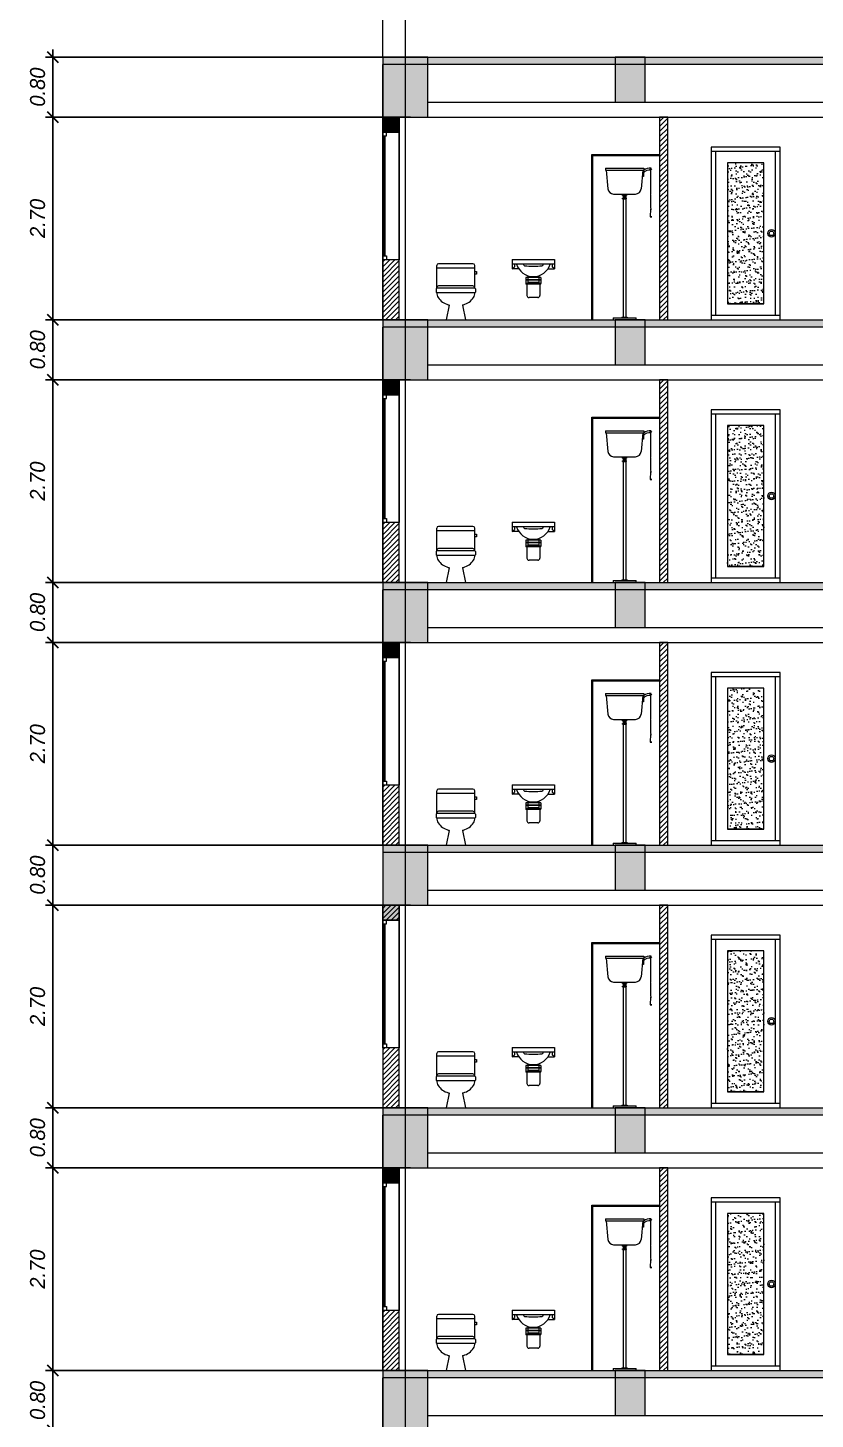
# Model space of a CAD drawing. Header units: millimetres. Extents: x 485872 to 486142, y -52344 to -52207.
# Drawn here: x 486091.01 to 486101.51, y -52314.03 to -52295.49 of the extents above; entities that cross this region are included whole.
import ezdxf

# ---------------------------------------------------------------- set-up
doc = ezdxf.new("R2010")
doc.units = ezdxf.units.MM
doc.header["$LTSCALE"] = 15
doc.header["$PDMODE"] = 2
doc.header["$PDSIZE"] = -10
doc.linetypes.add('DASHDOTX2', pattern=[50.8, 25.4, -12.7, 0, -12.7])
doc.layers.add('Akira01', color=7, linetype='Continuous')
doc.layers.add('Akira02', color=8, linetype='Continuous')
doc.styles.get("Standard").update_dxf_attribs({"font": ''})
doc.styles.get('Standard').set_extended_font_data('Flux Architect', italic=True)
doc.dimstyles.get("Standard").update_dxf_attribs({"dimtxt": 0.2, "dimasz": 0.15, "dimexe": 0.1, "dimexo": 0.3, "dimgap": 0.1, "dimtad": 1, "dimzin": 0, "dimdsep": 46, "dimtxsty": 'Standard', "dimblk": 'ARCHTICK', "dimcen": 0.09, "dimdle": 0.1, "dimclrd": 4, "dimclrt": 2, "dimadec": 0, "dimazin": 0, "dimtfac": 1, "dimtofl": 0, "dimtmove": 0, "dimatfit": 3, "dimfxl": 1, "dimtfillclr": 1, "dimtolj": 1, "dimtzin": 0, "dimarcsym": 1})

# ---------------------------------------------------------------- blocks, each defined once
blk = doc.blocks.new('Indoor')
at = {"lineweight": 5}
h = blk.add_hatch(dxfattribs=at)
h.set_pattern_fill('AR-SAND', color=153, scale=53.726984, style=0)
h.set_pattern_definition([(37.5, (631289.6, 71959.21), (-3.38444, 103.52243), [0, -81.66502, 0, -91.33587, 0, -87.30635]), (7.5, (631289.6, 71959.21), (95.08476, 151.6254), [0, -44.05613, 0, -73.60597, 0, -28.20667]), (327.5, (631223.515, 71959.21), (167.31345, 0.30404), [0, -26.86349, 0, -96.70857, 0, -126.25841]), (317.5, (631223.52, 71959.21), (161.51012, 47.15486), [0, -13.43175, 0, -63.39784, 0, -72.53143])])
h.paths.add_polyline_path([(662275, 13944), (662758, 13944), (662758, 15824), (662275, 15824)])
at = {"color": 7, "lineweight": 5}
for p, q in [((662976, 16034), (662056, 16034)), ((662056, 16034), (662056, 13734)), ((662976, 15974), (662056, 15974)), ((662116, 15974), (662116, 13794)), ((662916, 13794), (662916, 15974)), ((662976, 13734), (662976, 16034)), ((662275, 15824), (662275, 13944)), ((662758, 15824), (662275, 15824)), ((662758, 13944), (662758, 15824)), ((662275, 13944), (662758, 13944)), ((662056, 13794), (662976, 13794)), ((662056, 13734), (662976, 13734))]:
    blk.add_line(p, q, dxfattribs=at)
at = {"linetype": 'Continuous', "lineweight": 5}
blk.add_lwpolyline([(662758, 13944), (662275, 13944)], dxfattribs=at)
at = {"color": 7, "lineweight": 5}
for radius in [50, 30]:
    blk.add_circle((662861, 14886), radius, dxfattribs=at)
blk = doc.blocks.new('asdaw')
at = {"layer": 'Akira01', "lineweight": 9}
for p, q in [((712292, -38320), (712802, -38320)), ((712292, -38320), (712292, -38345)), ((712292, -38345), (712802, -38345)), ((712302, -38345), (712326, -38597)), ((712792, -38345), (712769, -38597)), ((712798, -38345), (712798, -38429)), ((712802, -38320), (712802, -38345)), ((712798, -38429), (712784, -38429)), ((712400, -38665), (712694, -38665)), ((712510, -38665), (712510, -38675)), ((712510, -38675), (712584, -38675)), ((712520, -38675), (712520, -38685)), ((712520, -38685), (712574, -38685)), ((712520, -38719), (712574, -38719)), ((712520, -38729), (712520, -38719)), ((712520, -38729), (712574, -38729)), ((712524, -38729), (712524, -38719)), ((712529, -38729), (712529, -38719)), ((712530, -38685), (712530, -38719)), ((712530, -38690), (712564, -38690)), ((712530, -38695), (712564, -38695)), ((712530, -38700), (712564, -38700)), ((712530, -38705), (712564, -38705)), ((712530, -38710), (712564, -38710)), ((712530, -38715), (712564, -38715)), ((712530, -38729), (712530, -40305)), ((712534, -38729), (712534, -38719)), ((712539, -38729), (712539, -38719)), ((712544, -38729), (712544, -38719)), ((712549, -38729), (712549, -38719)), ((712554, -38729), (712554, -38719)), ((712559, -38729), (712559, -38719)), ((712564, -38685), (712564, -38719)), ((712564, -38729), (712564, -38719)), ((712564, -38729), (712564, -40305)), ((712569, -38729), (712569, -38719)), ((712574, -38675), (712574, -38685)), ((712574, -38729), (712574, -38719)), ((712584, -38665), (712584, -38675)), ((712893, -38868), (712889, -38962)), ((712893, -38868), (712905, -38868)), ((712889, -38962), (712909, -38962)), ((712889, -38968), (712909, -38968)), ((712395, -40315), (712700, -40315)), ((712395, -40339), (712700, -40339)), ((712510, -40305), (712584, -40305)), ((712510, -40305), (712510, -40315)), ((712584, -40305), (712584, -40315))]:
    blk.add_line(p, q, dxfattribs=at)
blk.add_circle((712898, -38332), 8.69, dxfattribs=at)
for centre, radius, start, end in [((712885, -38465), 121, 83.3351, 136.2581), ((712885, -38465), 146, 83.3351, 124.631), ((712935, -38360), 43.9, 162.2161, 172.432), ((712971, -38364), 79.9, 172.432, 180), ((712971, -38364), 79.9, 180, 187.568), ((712935, -38369), 43.9, 187.568, 197.7839), ((712913, -38352), 20.5, 142.2469, 162.2161), ((712935, -38408), 43.9, 162.2161, 172.432), ((712971, -38413), 79.9, 172.432, 180), ((712971, -38413), 79.9, 180, 187.568), ((712935, -38418), 43.9, 187.568, 197.7839), ((712935, -38457), 43.9, 162.2161, 172.432), ((712971, -38462), 79.9, 172.432, 180), ((712971, -38462), 79.9, 180, 187.568), ((712935, -38466), 43.9, 187.568, 197.7839), ((712935, -38506), 43.9, 162.2161, 172.432), ((712971, -38511), 79.9, 172.432, 180), ((712971, -38511), 79.9, 180, 187.568), ((712935, -38515), 43.9, 187.568, 197.7839), ((712935, -38551), 43.9, 162.2161, 172.432), ((712971, -38556), 79.9, 172.432, 180), ((712971, -38556), 79.9, 180, 187.568), ((712913, -38376), 20.5, 197.7839, 217.7531), ((712913, -38401), 20.5, 142.2469, 162.2161), ((712913, -38425), 20.5, 197.7839, 217.7531), ((712913, -38450), 20.5, 142.2469, 162.2161), ((712913, -38474), 20.5, 197.7839, 217.7531), ((712913, -38499), 20.5, 142.2469, 162.2161), ((712913, -38523), 20.5, 197.7839, 217.7531), ((712913, -38544), 20.5, 142.2469, 162.2161), ((712400, -38590), 75, 185.3558, 270), ((712694, -38590), 75, 270, 354.6442), ((712935, -38560), 43.9, 187.568, 197.7839), ((712935, -38597), 43.9, 162.2161, 172.432), ((712971, -38602), 79.9, 172.432, 180), ((712971, -38602), 79.9, 180, 187.568), ((712935, -38606), 43.9, 187.568, 197.7839), ((712935, -38642), 43.9, 162.2161, 172.432), ((712971, -38647), 79.9, 172.432, 180), ((712971, -38647), 79.9, 180, 187.568), ((712935, -38651), 43.9, 187.568, 197.7839), ((712935, -38690), 43.9, 162.2161, 172.432), ((712971, -38695), 79.9, 172.432, 180), ((712971, -38695), 79.9, 180, 187.568), ((712935, -38699), 43.9, 187.568, 197.7839), ((712935, -38736), 43.9, 162.2161, 172.432), ((712971, -38741), 79.9, 172.432, 180), ((712971, -38741), 79.9, 180, 187.568), ((712913, -38568), 20.5, 197.7839, 217.7531), ((712913, -38590), 20.5, 142.2469, 162.2161), ((712913, -38614), 20.5, 197.7839, 217.7531), ((712913, -38635), 20.5, 142.2469, 162.2161), ((712913, -38659), 20.5, 197.7839, 217.7531), ((712913, -38683), 20.5, 142.2469, 162.2161), ((712913, -38707), 20.5, 197.7839, 217.7531), ((712913, -38729), 20.5, 142.2469, 162.2161), ((712935, -38745), 43.9, 187.568, 197.7839), ((712935, -38781), 43.9, 162.2161, 172.432), ((712971, -38786), 79.9, 172.432, 180), ((712971, -38786), 79.9, 180, 187.568), ((712935, -38790), 43.9, 187.568, 197.7839), ((712935, -38828), 43.9, 162.2161, 172.432), ((712971, -38833), 79.9, 172.432, 180), ((712971, -38833), 79.9, 180, 187.568), ((712935, -38837), 43.9, 187.568, 197.7839), ((712913, -38753), 20.5, 197.7839, 217.7531), ((712913, -38774), 20.5, 142.2469, 162.2161), ((712913, -38798), 20.5, 197.7839, 217.7531), ((712913, -38821), 20.5, 142.2469, 162.2161), ((712913, -38845), 20.5, 197.7839, 217.7531), ((712899, -38888), 20.6, 73.1068, 106.8932), ((712899, -38965), 10.2, 161.1788, 198.8212), ((712740, -40324), 345, 178.428, 182.5029), ((712355, -40324), 345, 357.4971, 1.572)]:
    blk.add_arc(centre, radius, start, end, dxfattribs=at)
blk = doc.blocks.new('qweqer')
at = {"layer": 'Akira01', "lineweight": 9}
for p, q in [((749784, 228149), (749784, 228399)), ((750184, 228419), (749804, 228419)), ((750204, 228149), (750204, 228399)), ((749784, 228149), (749784, 228154)), ((750184, 228174), (749804, 228174)), ((750204, 228149), (750204, 228154)), ((749920, 227962), (749886, 227801)), ((750069, 227962), (750103, 227801)), ((749886, 227801), (750103, 227801))]:
    blk.add_line(p, q, dxfattribs=at)
for points in [[(749784, 228149, 0.218761), (749782, 228147, 0.09219), (749778, 228141, 0.048885), (749776, 228134, 0.036571), (749776, 228124, 0.036571), (749776, 228113, 0.048885), (749778, 228106, 0.09219), (749782, 228100, 0.218761), (749784, 228099, 0.218761)], [(749784, 228099, 0.135602), (749799, 228046, 0.106923), (749846, 227996, 0.081757), (749911, 227965, 0.00758), (749920, 227962, 0.06994)], [(750069, 227962, 0.00758), (750078, 227965, 0.081757), (750143, 227996, 0.106923), (750190, 228046, 0.135602), (750204, 228099, 0.135602)], [(750204, 228149, -0.218761), (750207, 228147, -0.09219), (750211, 228141, -0.048885), (750213, 228134, -0.036571), (750213, 228124, -0.036571), (750213, 228113, -0.048885), (750211, 228106, -0.09219), (750207, 228100, -0.218761), (750204, 228099, -0.218761)]]:
    blk.add_lwpolyline(points, format="xyb", dxfattribs=at)
for centre, start, end in [((749804, 228399), 90, 180), ((750184, 228399), 0, 90), ((749804, 228154), 90, 180), ((750184, 228154), 0, 90)]:
    blk.add_arc(centre, 20, start, end, dxfattribs=at)
at = {"layer": 'Akira02', "lineweight": 9}
for p, q in [((750204, 228369), (749784, 228369)), ((750204, 228334), (750224, 228334)), ((750224, 228304), (750204, 228304)), ((750224, 228334), (750224, 228304)), ((750204, 228149), (749784, 228149)), ((750204, 228099), (749784, 228099))]:
    blk.add_line(p, q, dxfattribs=at)
blk = doc.blocks.new('adawwqwe')
at = {"layer": 'Akira01', "lineweight": 9}
for p, q in [((746782, 237251), (747172, 237251)), ((746782, 237251), (746782, 237166)), ((746782, 237251), (746782, 237166)), ((746782, 237251), (747172, 237251)), ((747172, 237251), (747172, 237166)), ((747172, 237251), (747172, 237166)), ((746782, 237211), (747172, 237211)), ((746782, 237211), (747172, 237211)), ((746843, 237166), (746782, 237166)), ((746843, 237166), (746782, 237166)), ((746927, 237103), (746927, 237086)), ((746927, 237103), (746927, 237086)), ((747027, 237103), (747027, 237086)), ((747027, 237103), (747027, 237086)), ((747110, 237166), (747172, 237166)), ((747110, 237166), (747172, 237166)), ((747172, 237166), (747152, 237186)), ((747047, 237086), (746907, 237086)), ((746907, 237086), (746907, 237031)), ((746907, 237086), (746907, 237031)), ((746917, 237026), (746917, 236921)), ((746917, 237026), (746917, 236921)), ((746927, 237086), (746927, 237041)), ((747027, 237041), (746927, 237041)), ((747027, 237086), (747027, 237041)), ((747037, 237026), (747037, 236921)), ((747037, 237026), (747037, 236921)), ((747047, 237086), (747047, 237031)), ((747047, 237086), (747047, 237031)), ((747017, 236901), (746937, 236901)), ((747017, 236901), (746937, 236901))]:
    blk.add_line(p, q, dxfattribs=at)
for centre, radius, start, end in [((746977, 237257), 162, 196.8528, 343.1472), ((746977, 237257), 162, 196.8528, 343.1472), ((746912, 237031), 5, 180, 270), ((746912, 237031), 5, 180, 270), ((747042, 237031), 5, 270, 0), ((747042, 237031), 5, 270, 0), ((746937, 236921), 20, 180, 270), ((746937, 236921), 20, 180, 270), ((747017, 236921), 20, 270, 0), ((747017, 236921), 20, 270, 0)]:
    blk.add_arc(centre, radius, start, end, dxfattribs=at)
at = {"layer": 'Akira02', "lineweight": 9}
for p, q in [((746782, 237166), (746802, 237186)), ((746802, 237211), (746802, 237186)), ((747152, 237211), (747152, 237186)), ((747047, 237086), (746907, 237086)), ((747047, 237066), (746907, 237066)), ((747047, 237061), (746907, 237061)), ((747047, 237031), (746907, 237031)), ((747042, 237026), (746912, 237026)), ((747042, 237026), (746912, 237026))]:
    blk.add_line(p, q, dxfattribs=at)
for centre, radius, start, end in [((746897, 237205), 10, 143.1122, 264.2788), ((746977, 238003), 812, 264.2788, 275.7212), ((747057, 237205), 10, 275.7212, 36.8878)]:
    blk.add_arc(centre, radius, start, end, dxfattribs=at)
blk = doc.blocks.new('_ArchTick')
at = {"color": 0, "const_width": 0.15}
blk.add_lwpolyline([(-0.5, -0.5), (0.5, 0.5)], dxfattribs=at)
blk = doc.blocks.new('*D187')
at = {"color": 4, "linetype": 'Continuous', "lineweight": -2, "transparency": 16777216}
blk.add_line((486091.34, -52314.277), (486091.34, -52313.277), dxfattribs=at)
at = {"color": 0, "linetype": 'Continuous', "lineweight": -2, "transparency": 16777216}
for p, q in [((486096.109, -52313.377), (486091.24, -52313.377)), ((486096.109, -52314.177), (486091.24, -52314.177))]:
    blk.add_line(p, q, dxfattribs=at)
at = {"layer": 'Defpoints', "color": 0, "linetype": 'Continuous', "lineweight": 13, "transparency": 16777216}
for p in [(486091.34, -52313.377), (486096.409, -52313.377), (486096.409, -52314.177)]:
    blk.add_point(p, dxfattribs=at)
at = {"color": 4, "linetype": 'Continuous', "lineweight": -2, "transparency": 16777216, "xscale": 0.15, "yscale": 0.15, "zscale": 0.15}
for p, rotation in [((486091.34, -52313.377), 90), ((486091.34, -52314.177), 270)]:
    blk.add_blockref('_ArchTick', p, dxfattribs=dict(at, rotation=rotation))
at = {"color": 2, "linetype": 'Continuous', "lineweight": 13, "transparency": 16777216, "insert": (486091.137, -52313.777), "char_height": 0.2, "attachment_point": 5, "rotation": 90}
blk.add_mtext('\\A1;0.80', dxfattribs=at)
blk = doc.blocks.new('*D188')
at = {"color": 0, "linetype": 'Continuous', "lineweight": -2, "transparency": 16777216}
for p, q in [((486096.109, -52310.677), (486091.24, -52310.677)), ((486096.109, -52313.377), (486091.24, -52313.377))]:
    blk.add_line(p, q, dxfattribs=at)
at = {"color": 4, "linetype": 'Continuous', "lineweight": -2, "transparency": 16777216}
blk.add_line((486091.34, -52313.477), (486091.34, -52310.577), dxfattribs=at)
at = {"layer": 'Defpoints', "color": 0, "linetype": 'Continuous', "lineweight": 13, "transparency": 16777216}
for p in [(486091.34, -52310.677), (486096.409, -52310.677), (486096.409, -52313.377)]:
    blk.add_point(p, dxfattribs=at)
at = {"color": 4, "linetype": 'Continuous', "lineweight": -2, "transparency": 16777216, "xscale": 0.15, "yscale": 0.15, "zscale": 0.15}
for p, rotation in [((486091.34, -52310.677), 90), ((486091.34, -52313.377), 270)]:
    blk.add_blockref('_ArchTick', p, dxfattribs=dict(at, rotation=rotation))
at = {"color": 2, "linetype": 'Continuous', "lineweight": 13, "transparency": 16777216, "insert": (486091.137, -52312.027), "char_height": 0.2, "attachment_point": 5, "rotation": 90}
blk.add_mtext('\\A1;2.70', dxfattribs=at)
blk = doc.blocks.new('*D189')
at = {"color": 0, "linetype": 'Continuous', "lineweight": -2, "transparency": 16777216}
for p, q in [((486096.109, -52309.877), (486091.24, -52309.877)), ((486096.109, -52310.677), (486091.24, -52310.677))]:
    blk.add_line(p, q, dxfattribs=at)
at = {"color": 4, "linetype": 'Continuous', "lineweight": -2, "transparency": 16777216}
blk.add_line((486091.34, -52310.777), (486091.34, -52309.777), dxfattribs=at)
at = {"layer": 'Defpoints', "color": 0, "linetype": 'Continuous', "lineweight": 13, "transparency": 16777216}
for p in [(486091.34, -52309.877), (486096.409, -52309.877), (486096.409, -52310.677)]:
    blk.add_point(p, dxfattribs=at)
at = {"color": 4, "linetype": 'Continuous', "lineweight": -2, "transparency": 16777216, "xscale": 0.15, "yscale": 0.15, "zscale": 0.15}
for p, rotation in [((486091.34, -52309.877), 90), ((486091.34, -52310.677), 270)]:
    blk.add_blockref('_ArchTick', p, dxfattribs=dict(at, rotation=rotation))
at = {"color": 2, "linetype": 'Continuous', "lineweight": 13, "transparency": 16777216, "insert": (486091.137, -52310.277), "char_height": 0.2, "attachment_point": 5, "rotation": 90}
blk.add_mtext('\\A1;0.80', dxfattribs=at)
blk = doc.blocks.new('*D190')
at = {"color": 4, "linetype": 'Continuous', "lineweight": -2, "transparency": 16777216}
blk.add_line((486091.34, -52309.977), (486091.34, -52307.077), dxfattribs=at)
at = {"color": 0, "linetype": 'Continuous', "lineweight": -2, "transparency": 16777216}
for p, q in [((486096.109, -52307.177), (486091.24, -52307.177)), ((486096.109, -52309.877), (486091.24, -52309.877))]:
    blk.add_line(p, q, dxfattribs=at)
at = {"layer": 'Defpoints', "color": 0, "linetype": 'Continuous', "lineweight": 13, "transparency": 16777216}
for p in [(486091.34, -52307.177), (486096.409, -52307.177), (486096.409, -52309.877)]:
    blk.add_point(p, dxfattribs=at)
at = {"color": 4, "linetype": 'Continuous', "lineweight": -2, "transparency": 16777216, "xscale": 0.15, "yscale": 0.15, "zscale": 0.15}
for p, rotation in [((486091.34, -52307.177), 90), ((486091.34, -52309.877), 270)]:
    blk.add_blockref('_ArchTick', p, dxfattribs=dict(at, rotation=rotation))
at = {"color": 2, "linetype": 'Continuous', "lineweight": 13, "transparency": 16777216, "insert": (486091.137, -52308.527), "char_height": 0.2, "attachment_point": 5, "rotation": 90}
blk.add_mtext('\\A1;2.70', dxfattribs=at)
blk = doc.blocks.new('*D210')
at = {"color": 0, "linetype": 'Continuous', "lineweight": -2, "transparency": 16777216}
for p, q in [((486095.509, -52306.377), (486091.24, -52306.377)), ((486096.109, -52307.177), (486091.24, -52307.177))]:
    blk.add_line(p, q, dxfattribs=at)
at = {"color": 4, "linetype": 'Continuous', "lineweight": -2, "transparency": 16777216}
blk.add_line((486091.34, -52307.277), (486091.34, -52306.277), dxfattribs=at)
at = {"layer": 'Defpoints', "color": 0, "linetype": 'Continuous', "lineweight": 13, "transparency": 16777216}
for p in [(486091.34, -52306.377), (486095.809, -52306.377), (486096.409, -52307.177)]:
    blk.add_point(p, dxfattribs=at)
at = {"color": 4, "linetype": 'Continuous', "lineweight": -2, "transparency": 16777216, "xscale": 0.15, "yscale": 0.15, "zscale": 0.15}
for p, rotation in [((486091.34, -52306.377), 90), ((486091.34, -52307.177), 270)]:
    blk.add_blockref('_ArchTick', p, dxfattribs=dict(at, rotation=rotation))
at = {"color": 2, "linetype": 'Continuous', "lineweight": 13, "transparency": 16777216, "insert": (486091.137, -52306.777), "char_height": 0.2, "attachment_point": 5, "rotation": 90}
blk.add_mtext('\\A1;0.80', dxfattribs=at)
blk = doc.blocks.new('*D211')
at = {"color": 4, "linetype": 'Continuous', "lineweight": -2, "transparency": 16777216}
blk.add_line((486091.34, -52306.477), (486091.34, -52303.577), dxfattribs=at)
at = {"color": 0, "linetype": 'Continuous', "lineweight": -2, "transparency": 16777216}
for p, q in [((486096.109, -52303.677), (486091.24, -52303.677)), ((486096.109, -52306.377), (486091.24, -52306.377))]:
    blk.add_line(p, q, dxfattribs=at)
at = {"layer": 'Defpoints', "color": 0, "linetype": 'Continuous', "lineweight": 13, "transparency": 16777216}
for p in [(486091.34, -52303.677), (486096.409, -52303.677), (486096.409, -52306.377)]:
    blk.add_point(p, dxfattribs=at)
at = {"color": 4, "linetype": 'Continuous', "lineweight": -2, "transparency": 16777216, "xscale": 0.15, "yscale": 0.15, "zscale": 0.15}
for p, rotation in [((486091.34, -52303.677), 90), ((486091.34, -52306.377), 270)]:
    blk.add_blockref('_ArchTick', p, dxfattribs=dict(at, rotation=rotation))
at = {"color": 2, "linetype": 'Continuous', "lineweight": 13, "transparency": 16777216, "insert": (486091.137, -52305.027), "char_height": 0.2, "attachment_point": 5, "rotation": 90}
blk.add_mtext('\\A1;2.70', dxfattribs=at)
blk = doc.blocks.new('*D212')
at = {"color": 0, "linetype": 'Continuous', "lineweight": -2, "transparency": 16777216}
for p, q in [((486096.109, -52302.877), (486091.24, -52302.877)), ((486096.109, -52303.677), (486091.24, -52303.677))]:
    blk.add_line(p, q, dxfattribs=at)
at = {"color": 4, "linetype": 'Continuous', "lineweight": -2, "transparency": 16777216}
blk.add_line((486091.34, -52303.777), (486091.34, -52302.777), dxfattribs=at)
at = {"layer": 'Defpoints', "color": 0, "linetype": 'Continuous', "lineweight": 13, "transparency": 16777216}
for p in [(486091.34, -52302.877), (486096.409, -52302.877), (486096.409, -52303.677)]:
    blk.add_point(p, dxfattribs=at)
at = {"color": 4, "linetype": 'Continuous', "lineweight": -2, "transparency": 16777216, "xscale": 0.15, "yscale": 0.15, "zscale": 0.15}
for p, rotation in [((486091.34, -52302.877), 90), ((486091.34, -52303.677), 270)]:
    blk.add_blockref('_ArchTick', p, dxfattribs=dict(at, rotation=rotation))
at = {"color": 2, "linetype": 'Continuous', "lineweight": 13, "transparency": 16777216, "insert": (486091.137, -52303.277), "char_height": 0.2, "attachment_point": 5, "rotation": 90}
blk.add_mtext('\\A1;0.80', dxfattribs=at)
blk = doc.blocks.new('*D191')
at = {"color": 4, "linetype": 'Continuous', "lineweight": -2, "transparency": 16777216}
blk.add_line((486091.34, -52302.977), (486091.34, -52300.077), dxfattribs=at)
at = {"color": 0, "linetype": 'Continuous', "lineweight": -2, "transparency": 16777216}
for p, q in [((486096.109, -52300.177), (486091.24, -52300.177)), ((486096.109, -52302.877), (486091.24, -52302.877))]:
    blk.add_line(p, q, dxfattribs=at)
at = {"layer": 'Defpoints', "color": 0, "linetype": 'Continuous', "lineweight": 13, "transparency": 16777216}
for p in [(486091.34, -52300.177), (486096.409, -52300.177), (486096.409, -52302.877)]:
    blk.add_point(p, dxfattribs=at)
at = {"color": 4, "linetype": 'Continuous', "lineweight": -2, "transparency": 16777216, "xscale": 0.15, "yscale": 0.15, "zscale": 0.15}
for p, rotation in [((486091.34, -52300.177), 90), ((486091.34, -52302.877), 270)]:
    blk.add_blockref('_ArchTick', p, dxfattribs=dict(at, rotation=rotation))
at = {"color": 2, "linetype": 'Continuous', "lineweight": 13, "transparency": 16777216, "insert": (486091.137, -52301.527), "char_height": 0.2, "attachment_point": 5, "rotation": 90}
blk.add_mtext('\\A1;2.70', dxfattribs=at)
blk = doc.blocks.new('*D192')
at = {"color": 4, "linetype": 'Continuous', "lineweight": -2, "transparency": 16777216}
blk.add_line((486091.34, -52300.277), (486091.34, -52299.277), dxfattribs=at)
at = {"color": 0, "linetype": 'Continuous', "lineweight": -2, "transparency": 16777216}
for p, q in [((486096.109, -52299.377), (486091.24, -52299.377)), ((486096.109, -52300.177), (486091.24, -52300.177))]:
    blk.add_line(p, q, dxfattribs=at)
at = {"layer": 'Defpoints', "color": 0, "linetype": 'Continuous', "lineweight": 13, "transparency": 16777216}
for p in [(486091.34, -52299.377), (486096.409, -52299.377), (486096.409, -52300.177)]:
    blk.add_point(p, dxfattribs=at)
at = {"color": 4, "linetype": 'Continuous', "lineweight": -2, "transparency": 16777216, "xscale": 0.15, "yscale": 0.15, "zscale": 0.15}
for p, rotation in [((486091.34, -52299.377), 90), ((486091.34, -52300.177), 270)]:
    blk.add_blockref('_ArchTick', p, dxfattribs=dict(at, rotation=rotation))
at = {"color": 2, "linetype": 'Continuous', "lineweight": 13, "transparency": 16777216, "insert": (486091.137, -52299.777), "char_height": 0.2, "attachment_point": 5, "rotation": 90}
blk.add_mtext('\\A1;0.80', dxfattribs=at)
blk = doc.blocks.new('*D193')
at = {"color": 4, "linetype": 'Continuous', "lineweight": -2, "transparency": 16777216}
blk.add_line((486091.34, -52299.477), (486091.34, -52296.577), dxfattribs=at)
at = {"color": 0, "linetype": 'Continuous', "lineweight": -2, "transparency": 16777216}
for p, q in [((486096.109, -52296.677), (486091.24, -52296.677)), ((486096.109, -52299.377), (486091.24, -52299.377))]:
    blk.add_line(p, q, dxfattribs=at)
at = {"layer": 'Defpoints', "color": 0, "linetype": 'Continuous', "lineweight": 13, "transparency": 16777216}
for p in [(486091.34, -52296.677), (486096.409, -52296.677), (486096.409, -52299.377)]:
    blk.add_point(p, dxfattribs=at)
at = {"color": 4, "linetype": 'Continuous', "lineweight": -2, "transparency": 16777216, "xscale": 0.15, "yscale": 0.15, "zscale": 0.15}
for p, rotation in [((486091.34, -52296.677), 90), ((486091.34, -52299.377), 270)]:
    blk.add_blockref('_ArchTick', p, dxfattribs=dict(at, rotation=rotation))
at = {"color": 2, "linetype": 'Continuous', "lineweight": 13, "transparency": 16777216, "insert": (486091.137, -52298.027), "char_height": 0.2, "attachment_point": 5, "rotation": 90}
blk.add_mtext('\\A1;2.70', dxfattribs=at)
blk = doc.blocks.new('*D194')
at = {"color": 4, "linetype": 'Continuous', "lineweight": -2, "transparency": 16777216}
blk.add_line((486091.34, -52296.777), (486091.34, -52295.777), dxfattribs=at)
at = {"color": 0, "linetype": 'Continuous', "lineweight": -2, "transparency": 16777216}
for p, q in [((486096.109, -52295.877), (486091.24, -52295.877)), ((486096.109, -52296.677), (486091.24, -52296.677))]:
    blk.add_line(p, q, dxfattribs=at)
at = {"layer": 'Defpoints', "color": 0, "linetype": 'Continuous', "lineweight": 13, "transparency": 16777216}
for p in [(486091.34, -52295.877), (486096.409, -52295.877), (486096.409, -52296.677)]:
    blk.add_point(p, dxfattribs=at)
at = {"color": 4, "linetype": 'Continuous', "lineweight": -2, "transparency": 16777216, "xscale": 0.15, "yscale": 0.15, "zscale": 0.15}
for p, rotation in [((486091.34, -52295.877), 90), ((486091.34, -52296.677), 270)]:
    blk.add_blockref('_ArchTick', p, dxfattribs=dict(at, rotation=rotation))
at = {"color": 2, "linetype": 'Continuous', "lineweight": 13, "transparency": 16777216, "insert": (486091.137, -52296.277), "char_height": 0.2, "attachment_point": 5, "rotation": 90}
blk.add_mtext('\\A1;0.80', dxfattribs=at)

msp = doc.modelspace()

# ---------------------------------------------------------------- hatches: boundary and pattern name
at = {"linetype": 'Continuous', "lineweight": 13}
h = msp.add_hatch(color=256, dxfattribs=at)
h.dxf.hatch_style = 1
h.paths.add_polyline_path([(486095.739, -52296.677), (486096.339, -52296.677), (486096.339, -52295.877), (486095.739, -52295.877)])
h = msp.add_hatch(color=256, dxfattribs=at)
h.dxf.hatch_style = 1
h.paths.add_polyline_path([(486095.739, -52295.877), (486095.739, -52295.977), (486127.339, -52295.977), (486127.339, -52296.077), (486127.339, -52295.877)])
h = msp.add_hatch(color=256, dxfattribs=at)
h.dxf.hatch_style = 1
h.paths.add_polyline_path([(486098.839, -52296.477), (486099.239, -52296.477), (486099.239, -52295.877), (486098.839, -52295.877)])
at = {"linetype": 'Continuous', "lineweight": 13, "true_color": 0xb64b2b}
h = msp.add_hatch(dxfattribs=at)
h.set_pattern_fill('ANSI31', color=15, scale=0.015)
h.set_pattern_definition([(45, (485386.416567, -52297.837264), (-0.0336759605, 0.0336759605), [])])
h.paths.add_polyline_path([(486095.959, -52298.577), (486095.739, -52298.577), (486095.739, -52299.377), (486095.959, -52299.377)])
h.paths.add_polyline_path([(486095.959, -52296.677), (486095.739, -52296.677), (486095.739, -52296.877), (486095.789, -52296.877), (486095.959, -52296.877)])
h.paths.add_polyline_path([(486099.539, -52296.677), (486099.429, -52296.677), (486099.429, -52299.377), (486099.539, -52299.377)])
h.paths.add_polyline_path([(486107.209, -52296.677), (486107.099, -52296.677), (486107.099, -52296.977), (486107.209, -52296.977)])
h.paths.add_polyline_path([(486115.979, -52296.677), (486115.869, -52296.677), (486115.869, -52296.977), (486115.979, -52296.977)])
h.paths.add_polyline_path([(486123.649, -52296.677), (486123.539, -52296.677), (486123.539, -52299.377), (486123.649, -52299.377)])
h.paths.add_polyline_path([(486127.339, -52298.577), (486127.289, -52298.577), (486127.119, -52298.577), (486127.119, -52299.377), (486127.339, -52299.377)])
h.paths.add_polyline_path([(486127.339, -52296.677), (486127.119, -52296.677), (486127.119, -52296.877), (486127.339, -52296.877)])
at = {"linetype": 'Continuous', "lineweight": 13}
h = msp.add_hatch(color=256, dxfattribs=at)
h.dxf.hatch_style = 1
h.paths.add_polyline_path([(486095.739, -52296.677), (486095.959, -52296.677), (486095.959, -52296.877), (486095.739, -52296.877)])
h = msp.add_hatch(color=143, dxfattribs=at)
h.dxf.hatch_style = 1
h.paths.add_polyline_path([(486095.759, -52298.527), (486095.759, -52296.927), (486095.769, -52296.927), (486095.769, -52298.527)])
h = msp.add_hatch(color=256, dxfattribs=at)
h.dxf.hatch_style = 1
h.paths.add_polyline_path([(486095.739, -52300.177), (486096.339, -52300.177), (486096.339, -52299.377), (486095.739, -52299.377)])
h = msp.add_hatch(color=256, dxfattribs=at)
h.dxf.hatch_style = 1
h.paths.add_polyline_path([(486095.739, -52299.377), (486095.739, -52299.477), (486127.339, -52299.477), (486127.339, -52299.577), (486127.339, -52299.377)])
h = msp.add_hatch(color=256, dxfattribs=at)
h.dxf.hatch_style = 1
h.paths.add_polyline_path([(486098.839, -52299.977), (486099.239, -52299.977), (486099.239, -52299.377), (486098.839, -52299.377)])
at = {"linetype": 'Continuous', "lineweight": 13, "true_color": 0xb64b2b}
h = msp.add_hatch(dxfattribs=at)
h.set_pattern_fill('ANSI31', color=15, scale=0.015)
h.set_pattern_definition([(45, (485386.416567, -52301.337264), (-0.0336759605, 0.0336759605), [])])
h.paths.add_polyline_path([(486095.959, -52302.077), (486095.739, -52302.077), (486095.739, -52302.877), (486095.959, -52302.877)])
h.paths.add_polyline_path([(486095.959, -52300.177), (486095.739, -52300.177), (486095.739, -52300.377), (486095.789, -52300.377), (486095.959, -52300.377)])
h.paths.add_polyline_path([(486099.539, -52300.177), (486099.429, -52300.177), (486099.429, -52302.877), (486099.539, -52302.877)])
h.paths.add_polyline_path([(486107.209, -52300.177), (486107.099, -52300.177), (486107.099, -52300.477), (486107.209, -52300.477)])
h.paths.add_polyline_path([(486115.979, -52300.177), (486115.869, -52300.177), (486115.869, -52300.477), (486115.979, -52300.477)])
h.paths.add_polyline_path([(486123.649, -52300.177), (486123.539, -52300.177), (486123.539, -52302.877), (486123.649, -52302.877)])
h.paths.add_polyline_path([(486127.339, -52302.077), (486127.289, -52302.077), (486127.119, -52302.077), (486127.119, -52302.877), (486127.339, -52302.877)])
h.paths.add_polyline_path([(486127.339, -52300.177), (486127.119, -52300.177), (486127.119, -52300.377), (486127.339, -52300.377)])
at = {"linetype": 'Continuous', "lineweight": 13}
h = msp.add_hatch(color=256, dxfattribs=at)
h.dxf.hatch_style = 1
h.paths.add_polyline_path([(486095.739, -52300.177), (486095.959, -52300.177), (486095.959, -52300.377), (486095.739, -52300.377)])
h = msp.add_hatch(color=143, dxfattribs=at)
h.dxf.hatch_style = 1
h.paths.add_polyline_path([(486095.759, -52302.027), (486095.759, -52300.427), (486095.769, -52300.427), (486095.769, -52302.027)])
h = msp.add_hatch(color=256, dxfattribs=at)
h.dxf.hatch_style = 1
h.paths.add_polyline_path([(486095.739, -52303.677), (486096.339, -52303.677), (486096.339, -52302.877), (486095.739, -52302.877)])
h = msp.add_hatch(color=256, dxfattribs=at)
h.dxf.hatch_style = 1
h.paths.add_polyline_path([(486095.739, -52302.877), (486095.739, -52302.977), (486127.339, -52302.977), (486127.339, -52303.077), (486127.339, -52302.877)])
h = msp.add_hatch(color=256, dxfattribs=at)
h.dxf.hatch_style = 1
h.paths.add_polyline_path([(486098.839, -52303.477), (486099.239, -52303.477), (486099.239, -52302.877), (486098.839, -52302.877)])
at = {"linetype": 'Continuous', "lineweight": 13, "true_color": 0xb64b2b}
h = msp.add_hatch(dxfattribs=at)
h.set_pattern_fill('ANSI31', color=15, scale=0.015)
h.set_pattern_definition([(45, (485386.416567, -52304.837264), (-0.0336759605, 0.0336759605), [])])
h.paths.add_polyline_path([(486095.959, -52305.577), (486095.739, -52305.577), (486095.739, -52306.377), (486095.959, -52306.377)])
h.paths.add_polyline_path([(486095.959, -52303.677), (486095.739, -52303.677), (486095.739, -52303.877), (486095.789, -52303.877), (486095.959, -52303.877)])
h.paths.add_polyline_path([(486099.539, -52303.677), (486099.429, -52303.677), (486099.429, -52306.377), (486099.539, -52306.377)])
h.paths.add_polyline_path([(486107.209, -52303.677), (486107.099, -52303.677), (486107.099, -52303.977), (486107.209, -52303.977)])
h.paths.add_polyline_path([(486115.979, -52303.677), (486115.869, -52303.677), (486115.869, -52303.977), (486115.979, -52303.977)])
h.paths.add_polyline_path([(486123.649, -52303.677), (486123.539, -52303.677), (486123.539, -52306.377), (486123.649, -52306.377)])
h.paths.add_polyline_path([(486127.339, -52305.577), (486127.289, -52305.577), (486127.119, -52305.577), (486127.119, -52306.377), (486127.339, -52306.377)])
h.paths.add_polyline_path([(486127.339, -52303.677), (486127.119, -52303.677), (486127.119, -52303.877), (486127.339, -52303.877)])
at = {"linetype": 'Continuous', "lineweight": 13}
h = msp.add_hatch(color=256, dxfattribs=at)
h.dxf.hatch_style = 1
h.paths.add_polyline_path([(486095.739, -52303.677), (486095.959, -52303.677), (486095.959, -52303.877), (486095.739, -52303.877)])
h = msp.add_hatch(color=143, dxfattribs=at)
h.dxf.hatch_style = 1
h.paths.add_polyline_path([(486095.759, -52305.527), (486095.759, -52303.927), (486095.769, -52303.927), (486095.769, -52305.527)])
h = msp.add_hatch(color=256, dxfattribs=at)
h.dxf.hatch_style = 1
h.paths.add_polyline_path([(486095.739, -52307.177), (486096.339, -52307.177), (486096.339, -52306.377), (486095.739, -52306.377)])
h = msp.add_hatch(color=256, dxfattribs=at)
h.dxf.hatch_style = 1
h.paths.add_polyline_path([(486095.739, -52307.177), (486096.339, -52307.177), (486096.339, -52306.377), (486095.739, -52306.377)])
h = msp.add_hatch(color=256, dxfattribs=at)
h.dxf.hatch_style = 1
h.paths.add_polyline_path([(486095.739, -52306.377), (486095.739, -52306.477), (486127.339, -52306.477), (486127.339, -52306.577), (486127.339, -52306.377)])
h = msp.add_hatch(color=256, dxfattribs=at)
h.dxf.hatch_style = 1
h.paths.add_polyline_path([(486098.839, -52306.977), (486099.239, -52306.977), (486099.239, -52306.377), (486098.839, -52306.377)])
h = msp.add_hatch(color=256, dxfattribs=at)
h.dxf.hatch_style = 1
h.paths.add_polyline_path([(486098.839, -52306.977), (486099.239, -52306.977), (486099.239, -52306.377), (486098.839, -52306.377)])
h = msp.add_hatch(color=256, dxfattribs=at)
h.dxf.hatch_style = 1
h.paths.add_polyline_path([(486095.739, -52306.877), (486095.959, -52306.877), (486095.959, -52307.377), (486095.739, -52307.377)])
at = {"linetype": 'Continuous', "lineweight": 13, "true_color": 0xb64b2b}
h = msp.add_hatch(dxfattribs=at)
h.set_pattern_fill('ANSI31', color=15, scale=0.015)
h.set_pattern_definition([(45, (485386.416567, -52308.337264), (-0.0336759605, 0.0336759605), [])])
h.paths.add_polyline_path([(486095.959, -52309.077), (486095.739, -52309.077), (486095.739, -52309.877), (486095.959, -52309.877)])
h.paths.add_polyline_path([(486095.959, -52307.177), (486095.739, -52307.177), (486095.739, -52307.377), (486095.789, -52307.377), (486095.959, -52307.377)])
h.paths.add_polyline_path([(486099.539, -52307.177), (486099.429, -52307.177), (486099.429, -52309.877), (486099.539, -52309.877)])
h.paths.add_polyline_path([(486107.209, -52307.177), (486107.099, -52307.177), (486107.099, -52307.477), (486107.209, -52307.477)])
h.paths.add_polyline_path([(486115.979, -52307.177), (486115.869, -52307.177), (486115.869, -52307.477), (486115.979, -52307.477)])
h.paths.add_polyline_path([(486123.649, -52307.177), (486123.539, -52307.177), (486123.539, -52310.177), (486123.649, -52310.177)])
h.paths.add_polyline_path([(486127.339, -52309.077), (486127.289, -52309.077), (486127.119, -52309.077), (486127.119, -52309.877), (486127.339, -52309.877)])
h.paths.add_polyline_path([(486127.339, -52307.177), (486127.119, -52307.177), (486127.119, -52307.377), (486127.339, -52307.377)])
at = {"linetype": 'Continuous', "lineweight": 13}
h = msp.add_hatch(color=143, dxfattribs=at)
h.dxf.hatch_style = 1
h.paths.add_polyline_path([(486095.759, -52309.027), (486095.759, -52307.427), (486095.769, -52307.427), (486095.769, -52309.027)])
h = msp.add_hatch(color=256, dxfattribs=at)
h.dxf.hatch_style = 1
h.paths.add_polyline_path([(486095.739, -52310.677), (486096.339, -52310.677), (486096.339, -52309.877), (486095.739, -52309.877)])
h = msp.add_hatch(color=256, dxfattribs=at)
h.dxf.hatch_style = 1
h.paths.add_polyline_path([(486095.739, -52309.877), (486095.739, -52309.977), (486127.339, -52309.977), (486127.339, -52310.077), (486127.339, -52309.877)])
h = msp.add_hatch(color=256, dxfattribs=at)
h.dxf.hatch_style = 1
h.paths.add_polyline_path([(486098.839, -52310.477), (486099.239, -52310.477), (486099.239, -52309.877), (486098.839, -52309.877)])
at = {"linetype": 'Continuous', "lineweight": 13, "true_color": 0xb64b2b}
h = msp.add_hatch(dxfattribs=at)
h.set_pattern_fill('ANSI31', color=15, scale=0.015)
h.set_pattern_definition([(45, (485386.416567, -52311.837264), (-0.0336759605, 0.0336759605), [])])
h.paths.add_polyline_path([(486095.959, -52312.577), (486095.739, -52312.577), (486095.739, -52313.377), (486095.959, -52313.377)])
h.paths.add_polyline_path([(486095.959, -52310.677), (486095.739, -52310.677), (486095.739, -52310.877), (486095.789, -52310.877), (486095.959, -52310.877)])
h.paths.add_polyline_path([(486099.539, -52310.677), (486099.429, -52310.677), (486099.429, -52313.377), (486099.539, -52313.377)])
h.paths.add_polyline_path([(486107.209, -52310.677), (486107.099, -52310.677), (486107.099, -52310.977), (486107.209, -52310.977)])
h.paths.add_polyline_path([(486115.979, -52310.677), (486115.869, -52310.677), (486115.869, -52310.977), (486115.979, -52310.977)])
h.paths.add_polyline_path([(486123.649, -52310.677), (486123.539, -52310.677), (486123.539, -52313.377), (486123.649, -52313.377)])
h.paths.add_polyline_path([(486127.339, -52312.577), (486127.289, -52312.577), (486127.119, -52312.577), (486127.119, -52313.377), (486127.339, -52313.377)])
h.paths.add_polyline_path([(486127.339, -52310.677), (486127.119, -52310.677), (486127.119, -52310.877), (486127.339, -52310.877)])
at = {"linetype": 'Continuous', "lineweight": 13}
h = msp.add_hatch(color=256, dxfattribs=at)
h.dxf.hatch_style = 1
h.paths.add_polyline_path([(486095.739, -52310.677), (486095.959, -52310.677), (486095.959, -52310.877), (486095.739, -52310.877)])
h = msp.add_hatch(color=143, dxfattribs=at)
h.dxf.hatch_style = 1
h.paths.add_polyline_path([(486095.759, -52312.527), (486095.759, -52310.927), (486095.769, -52310.927), (486095.769, -52312.527)])
h = msp.add_hatch(color=256, dxfattribs=at)
h.dxf.hatch_style = 1
h.paths.add_polyline_path([(486095.739, -52314.177), (486096.339, -52314.177), (486096.339, -52313.377), (486095.739, -52313.377)])
h = msp.add_hatch(color=256, dxfattribs=at)
h.dxf.hatch_style = 1
h.paths.add_polyline_path([(486095.739, -52313.377), (486095.739, -52313.477), (486127.339, -52313.477), (486127.339, -52313.577), (486127.339, -52313.377)])
h = msp.add_hatch(color=256, dxfattribs=at)
h.dxf.hatch_style = 1
h.paths.add_polyline_path([(486098.839, -52313.977), (486099.239, -52313.977), (486099.239, -52313.377), (486098.839, -52313.377)])

# ---------------------------------------------------------------- linework, layer by layer
at = {"color": 6, "linetype": 'DASHDOTX2', "lineweight": 13}
for p, q in [((486096.039, -52285.077), (486096.039, -52307.177)), ((486096.039, -52306.377), (486096.039, -52331.677))]:
    msp.add_line(p, q, dxfattribs=at)
at = {"linetype": 'Continuous', "lineweight": 13}
for p, q in [((486095.739, -52295.877), (486095.739, -52294.277)), ((486095.739, -52299.377), (486095.739, -52295.977)), ((486095.739, -52302.877), (486095.739, -52299.477)), ((486095.739, -52302.877), (486095.739, -52299.477)), ((486095.739, -52306.377), (486095.739, -52302.977)), ((486095.739, -52306.377), (486095.739, -52302.977)), ((486095.739, -52313.377), (486095.739, -52309.977)), ((486095.739, -52313.377), (486095.739, -52309.977)), ((486095.739, -52316.877), (486095.739, -52313.477)), ((486095.739, -52316.877), (486095.739, -52313.477))]:
    msp.add_line(p, q, dxfattribs=at)
for points in [[(486095.739, -52296.677), (486096.339, -52296.677), (486096.339, -52295.877), (486095.739, -52295.877)], [(486098.839, -52296.477), (486099.239, -52296.477), (486099.239, -52295.877), (486098.839, -52295.877)], [(486095.739, -52299.377), (486095.959, -52299.377), (486095.959, -52296.677), (486095.739, -52296.677)], [(486095.739, -52296.677), (486095.959, -52296.677), (486095.959, -52296.877), (486095.739, -52296.877)], [(486099.429, -52299.377), (486099.539, -52299.377), (486099.539, -52296.677), (486099.429, -52296.677)], [(486095.739, -52296.877), (486095.959, -52296.877), (486095.959, -52298.577), (486095.739, -52298.577)], [(486095.739, -52300.177), (486096.339, -52300.177), (486096.339, -52299.377), (486095.739, -52299.377)], [(486098.839, -52299.977), (486099.239, -52299.977), (486099.239, -52299.377), (486098.839, -52299.377)], [(486095.739, -52302.877), (486095.959, -52302.877), (486095.959, -52300.177), (486095.739, -52300.177)], [(486095.739, -52300.177), (486095.959, -52300.177), (486095.959, -52300.377), (486095.739, -52300.377)], [(486099.429, -52302.877), (486099.539, -52302.877), (486099.539, -52300.177), (486099.429, -52300.177)], [(486095.739, -52300.377), (486095.959, -52300.377), (486095.959, -52302.077), (486095.739, -52302.077)], [(486095.739, -52303.677), (486096.339, -52303.677), (486096.339, -52302.877), (486095.739, -52302.877)], [(486098.839, -52303.477), (486099.239, -52303.477), (486099.239, -52302.877), (486098.839, -52302.877)], [(486095.739, -52306.377), (486095.959, -52306.377), (486095.959, -52303.677), (486095.739, -52303.677)], [(486095.739, -52303.677), (486095.959, -52303.677), (486095.959, -52303.877), (486095.739, -52303.877)], [(486099.429, -52306.377), (486099.539, -52306.377), (486099.539, -52303.677), (486099.429, -52303.677)], [(486095.739, -52303.877), (486095.959, -52303.877), (486095.959, -52305.577), (486095.739, -52305.577)], [(486095.739, -52307.177), (486096.339, -52307.177), (486096.339, -52306.377), (486095.739, -52306.377)], [(486095.739, -52307.177), (486096.339, -52307.177), (486096.339, -52306.377), (486095.739, -52306.377)], [(486098.839, -52306.977), (486099.239, -52306.977), (486099.239, -52306.377), (486098.839, -52306.377)], [(486098.839, -52306.977), (486099.239, -52306.977), (486099.239, -52306.377), (486098.839, -52306.377)], [(486095.739, -52309.877), (486095.959, -52309.877), (486095.959, -52307.177), (486095.739, -52307.177)], [(486095.739, -52307.177), (486095.959, -52307.177), (486095.959, -52307.377), (486095.739, -52307.377)], [(486099.429, -52309.877), (486099.539, -52309.877), (486099.539, -52307.177), (486099.429, -52307.177)], [(486095.739, -52307.377), (486095.959, -52307.377), (486095.959, -52309.077), (486095.739, -52309.077)], [(486095.739, -52310.677), (486096.339, -52310.677), (486096.339, -52309.877), (486095.739, -52309.877)], [(486098.839, -52310.477), (486099.239, -52310.477), (486099.239, -52309.877), (486098.839, -52309.877)], [(486095.739, -52313.377), (486095.959, -52313.377), (486095.959, -52310.677), (486095.739, -52310.677)], [(486095.739, -52310.677), (486095.959, -52310.677), (486095.959, -52310.877), (486095.739, -52310.877)], [(486099.429, -52313.377), (486099.539, -52313.377), (486099.539, -52310.677), (486099.429, -52310.677)], [(486095.739, -52310.877), (486095.959, -52310.877), (486095.959, -52312.577), (486095.739, -52312.577)], [(486095.739, -52314.177), (486096.339, -52314.177), (486096.339, -52313.377), (486095.739, -52313.377)], [(486098.839, -52313.977), (486099.239, -52313.977), (486099.239, -52313.377), (486098.839, -52313.377)]]:
    msp.add_lwpolyline(points, close=True, dxfattribs=at)
for points in [[(486095.739, -52295.877), (486127.339, -52295.877), (486127.339, -52296.077), (486127.339, -52296.077), (486127.339, -52295.977), (486095.739, -52295.977)], [(486096.339, -52296.477), (486101.739, -52296.477)], [(486096.339, -52296.677), (486101.739, -52296.677)], [(486095.739, -52296.877), (486095.739, -52296.927), (486095.789, -52296.927), (486095.789, -52296.877), (486095.739, -52296.877)], [(486095.739, -52298.577), (486095.739, -52298.527), (486095.789, -52298.527), (486095.789, -52298.577), (486095.739, -52298.577)], [(486095.739, -52299.377), (486127.339, -52299.377), (486127.339, -52299.577), (486127.339, -52299.577), (486127.339, -52299.477), (486095.739, -52299.477)], [(486096.339, -52299.977), (486101.739, -52299.977)], [(486096.339, -52300.177), (486101.739, -52300.177)], [(486095.739, -52300.377), (486095.739, -52300.427), (486095.789, -52300.427), (486095.789, -52300.377), (486095.739, -52300.377)], [(486095.739, -52302.077), (486095.739, -52302.027), (486095.789, -52302.027), (486095.789, -52302.077), (486095.739, -52302.077)], [(486095.739, -52302.877), (486127.339, -52302.877), (486127.339, -52303.077), (486127.339, -52303.077), (486127.339, -52302.977), (486095.739, -52302.977)], [(486096.339, -52303.477), (486101.739, -52303.477)], [(486096.339, -52303.677), (486101.739, -52303.677)], [(486095.739, -52303.877), (486095.739, -52303.927), (486095.789, -52303.927), (486095.789, -52303.877), (486095.739, -52303.877)], [(486095.739, -52305.577), (486095.739, -52305.527), (486095.789, -52305.527), (486095.789, -52305.577), (486095.739, -52305.577)], [(486095.739, -52306.377), (486095.959, -52306.377)], [(486095.739, -52306.377), (486127.339, -52306.377), (486127.339, -52306.577), (486127.339, -52306.577), (486127.339, -52306.477), (486095.739, -52306.477)], [(486099.429, -52306.377), (486099.539, -52306.377)], [(486096.339, -52306.977), (486101.739, -52306.977)], [(486096.339, -52306.977), (486101.739, -52306.977)], [(486096.339, -52307.177), (486101.739, -52307.177)], [(486096.339, -52307.177), (486101.739, -52307.177)], [(486099.539, -52307.177), (486099.429, -52307.177)], [(486095.739, -52307.377), (486095.739, -52307.427), (486095.789, -52307.427), (486095.789, -52307.377), (486095.739, -52307.377)], [(486095.739, -52309.077), (486095.739, -52309.027), (486095.789, -52309.027), (486095.789, -52309.077), (486095.739, -52309.077)], [(486095.739, -52309.877), (486127.339, -52309.877), (486127.339, -52310.077), (486127.339, -52310.077), (486127.339, -52309.977), (486095.739, -52309.977)], [(486096.339, -52310.477), (486101.739, -52310.477)], [(486096.339, -52310.677), (486101.739, -52310.677)], [(486095.739, -52310.877), (486095.739, -52310.927), (486095.789, -52310.927), (486095.789, -52310.877), (486095.739, -52310.877)], [(486095.739, -52312.577), (486095.739, -52312.527), (486095.789, -52312.527), (486095.789, -52312.577), (486095.739, -52312.577)], [(486095.739, -52313.377), (486127.339, -52313.377), (486127.339, -52313.577), (486127.339, -52313.577), (486127.339, -52313.477), (486095.739, -52313.477)], [(486096.339, -52313.977), (486101.739, -52313.977)]]:
    msp.add_lwpolyline(points, dxfattribs=at)
at = {"color": 143, "linetype": 'Continuous', "lineweight": 13}
for points in [[(486095.759, -52298.527), (486095.759, -52296.927), (486095.769, -52296.927), (486095.769, -52298.527)], [(486095.759, -52302.027), (486095.759, -52300.427), (486095.769, -52300.427), (486095.769, -52302.027)], [(486095.759, -52305.527), (486095.759, -52303.927), (486095.769, -52303.927), (486095.769, -52305.527)], [(486095.759, -52309.027), (486095.759, -52307.427), (486095.769, -52307.427), (486095.769, -52309.027)], [(486095.759, -52312.527), (486095.759, -52310.927), (486095.769, -52310.927), (486095.769, -52312.527)]]:
    msp.add_lwpolyline(points, close=True, dxfattribs=at)
at = {"color": 153, "linetype": 'Continuous', "lineweight": 13}
for points in [[(486098.529, -52299.377), (486098.529, -52297.177), (486099.429, -52297.177)], [(486098.539, -52299.377), (486098.539, -52297.187), (486099.429, -52297.187)], [(486098.529, -52302.877), (486098.529, -52300.677), (486099.429, -52300.677)], [(486098.539, -52302.877), (486098.539, -52300.687), (486099.429, -52300.687)], [(486098.529, -52306.377), (486098.529, -52304.177), (486099.429, -52304.177)], [(486098.539, -52306.377), (486098.539, -52304.187), (486099.429, -52304.187)], [(486098.529, -52309.877), (486098.529, -52307.677), (486099.429, -52307.677)], [(486098.539, -52309.877), (486098.539, -52307.687), (486099.429, -52307.687)], [(486098.529, -52313.377), (486098.529, -52311.177), (486099.429, -52311.177)], [(486098.539, -52313.377), (486098.539, -52311.187), (486099.429, -52311.187)]]:
    msp.add_lwpolyline(points, dxfattribs=at)

# ---------------------------------------------------------------- block references
at = {"linetype": 'Continuous', "lineweight": 13}
for name, p, xscale, yscale, zscale in [('Indoor', (485438.063, -52313.111), 0.001, 0.001, 0.001), ('asdaw', (485386.417, -52259.037), 0.001, 0.001, 0.001), ('qweqer', (485192.477, -52574.026), 0.001205658123130256, 0.001205658123130256, 0.001205658123130256), ('adawwqwe', (485018.325, -52641.417), 0.001445054945055073, 0.001445054945055073, 0.001445054945055073), ('Indoor', (485438.063, -52316.611), 0.001, 0.001, 0.001), ('asdaw', (485386.417, -52262.537), 0.001, 0.001, 0.001), ('qweqer', (485192.477, -52577.526), 0.001205658123130256, 0.001205658123130256, 0.001205658123130256), ('adawwqwe', (485018.325, -52644.917), 0.001445054945055073, 0.001445054945055073, 0.001445054945055073), ('Indoor', (485438.063, -52320.111), 0.001, 0.001, 0.001), ('asdaw', (485386.417, -52266.037), 0.001, 0.001, 0.001), ('qweqer', (485192.477, -52581.026), 0.001205658123130256, 0.001205658123130256, 0.001205658123130256), ('adawwqwe', (485018.325, -52648.417), 0.001445054945055073, 0.001445054945055073, 0.001445054945055073), ('Indoor', (485438.063, -52323.611), 0.001, 0.001, 0.001), ('asdaw', (485386.417, -52269.537), 0.001, 0.001, 0.001), ('qweqer', (485192.477, -52584.526), 0.001205658123130256, 0.001205658123130256, 0.001205658123130256), ('adawwqwe', (485018.325, -52651.917), 0.001445054945055073, 0.001445054945055073, 0.001445054945055073), ('Indoor', (485438.063, -52327.111), 0.001, 0.001, 0.001), ('asdaw', (485386.417, -52273.037), 0.001, 0.001, 0.001), ('qweqer', (485192.477, -52588.026), 0.001205658123130256, 0.001205658123130256, 0.001205658123130256), ('adawwqwe', (485018.325, -52655.417), 0.001445054945055073, 0.001445054945055073, 0.001445054945055073)]:
    msp.add_blockref(name, p, dxfattribs=dict(at, xscale=xscale, yscale=yscale, zscale=zscale))

# ---------------------------------------------------------------- dimensions: what is measured, and where the dimension line sits
for base, p1, p2, picture, middle in [((486091.34, -52295.877), (486096.409, -52296.677), (486096.409, -52295.877), '*D194', (486091.137, -52296.277)), ((486091.34, -52296.677), (486096.409, -52299.377), (486096.409, -52296.677), '*D193', (486091.137, -52298.027)), ((486091.34, -52299.377), (486096.409, -52300.177), (486096.409, -52299.377), '*D192', (486091.137, -52299.777)), ((486091.34, -52300.177), (486096.409, -52302.877), (486096.409, -52300.177), '*D191', (486091.137, -52301.527)), ((486091.34, -52302.877), (486096.409, -52303.677), (486096.409, -52302.877), '*D212', (486091.137, -52303.277)), ((486091.34, -52303.677), (486096.409, -52306.377), (486096.409, -52303.677), '*D211', (486091.137, -52305.027)), ((486091.34, -52306.377), (486096.409, -52307.177), (486095.809, -52306.377), '*D210', (486091.137, -52306.777)), ((486091.34, -52307.177), (486096.409, -52309.877), (486096.409, -52307.177), '*D190', (486091.137, -52308.527)), ((486091.34, -52309.877), (486096.409, -52310.677), (486096.409, -52309.877), '*D189', (486091.137, -52310.277)), ((486091.34, -52310.677), (486096.409, -52313.377), (486096.409, -52310.677), '*D188', (486091.137, -52312.027)), ((486091.34, -52313.377), (486096.409, -52314.177), (486096.409, -52313.377), '*D187', (486091.137, -52313.777))]:
    dim = msp.add_linear_dim(base=base, p1=p1, p2=p2, angle=90, dimstyle='Standard', override={"dimtmove": 1}, dxfattribs=at)
    dim.commit()
    dim.dimension.update_dxf_attribs({"geometry": picture, "text_midpoint": middle})

doc.saveas('drawing.dxf')
